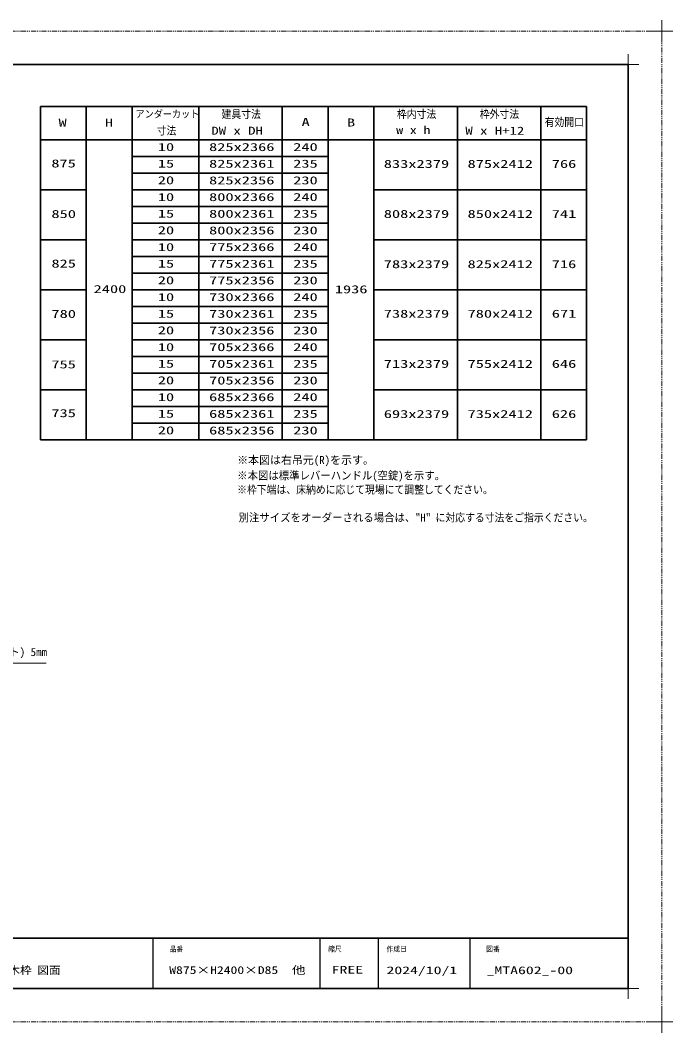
# Model space of a CAD drawing. Units: millimetres, scale not verified. Extents: x -1306 to 1306, y -607 to 607.
# Drawn here: x -382 to 400, y -607 to 607 of the extents above; entities that cross this region are included whole.
import ezdxf
from ezdxf.enums import TextEntityAlignment as Align

# ---------------------------------------------------------------- set-up
doc = ezdxf.new("R2010")
doc.units = ezdxf.units.MM
doc.header["$LTSCALE"] = 5
doc.linetypes.add('USER1', pattern=[2.5, 1.25, -0.25, 0.25, -0.25, 0.25, -0.25])
for name, color, linetype, lineweight in [('0-1_線(黄)', 2, 'Continuous', 15), ('0-3_陰線', 4, 'USER1', 9), ('0-D_線(白)', 7, 'Continuous', 30), ('1-1_寸法線', 3, 'Continuous', 13), ('1-4_DEFPOINTS', 7, 'Continuous', 5), ('1-6_0', 3, 'Continuous', 25), ('1-7_図面枠', 7, 'Continuous', 35), ('1-8_一般', 7, 'Continuous', 5)]:
    doc.layers.add(name, color=color, linetype=linetype, lineweight=lineweight)
doc.styles.add('ＭＳ ゴシック', font='')
doc.styles.get('ＭＳ ゴシック').set_extended_font_data('MS Gothic')

# ---------------------------------------------------------------- blocks, each defined once
blk = doc.blocks.new('グループ-13-1')
at = {"layer": '1-8_一般'}
for p, q in [((62041.6, -14029.5), (62041.6, -13365.5)), ((61709.6, -13697.5), (62373.6, -13697.5))]:
    blk.add_line(p, q, dxfattribs=at)

msp = doc.modelspace()

# ---------------------------------------------------------------- linework, layer by layer
at = {"layer": '0-3_陰線'}
for p, q in [((387.036, 594), (-1292.964, 594)), ((387.036, -594), (387.036, 594)), ((387.036, -594), (-1292.964, -594))]:
    msp.add_line(p, q, dxfattribs=at)
at = {"layer": '0-D_線(白)'}
for p, q in [((-357.964, 504), (-357.964, 104)), ((-357.964, 504), (297.036, 504)), ((-302.964, 504), (-302.964, 104)), ((-247.964, 504), (-247.964, 104)), ((-167.964, 504), (-167.964, 104)), ((-67.964, 504), (-67.964, 104)), ((-12.964, 504), (-12.964, 104)), ((42.036, 504), (42.036, 104)), ((142.036, 504), (142.036, 104)), ((242.036, 504), (242.036, 104)), ((297.036, 504), (297.036, 104)), ((-357.964, 464), (297.036, 464)), ((-247.964, 444), (-12.964, 444)), ((-247.964, 424), (-12.964, 424)), ((-357.964, 404), (-302.964, 404)), ((-247.964, 404), (-12.964, 404)), ((42.036, 404), (297.036, 404)), ((-247.964, 384), (-12.964, 384)), ((-247.964, 364), (-12.964, 364)), ((-357.964, 344), (-302.964, 344)), ((-247.964, 344), (-12.964, 344)), ((42.036, 344), (297.036, 344)), ((-247.964, 324), (-12.964, 324)), ((-247.964, 304), (-12.964, 304)), ((-357.964, 284), (-302.964, 284)), ((-247.964, 284), (-12.964, 284)), ((42.036, 284), (297.036, 284)), ((-247.964, 264), (-12.964, 264)), ((-247.964, 244), (-12.964, 244)), ((-357.964, 224), (-302.964, 224)), ((-247.964, 224), (-12.964, 224)), ((42.036, 224), (297.036, 224)), ((-247.964, 204), (-12.964, 204)), ((-247.964, 184), (-12.964, 184)), ((-357.964, 164), (-302.964, 164)), ((-247.964, 164), (-12.964, 164)), ((42.036, 164), (297.036, 164)), ((-247.964, 144), (-12.964, 144)), ((-247.964, 124), (-12.964, 124)), ((-357.964, 104), (297.036, 104))]:
    msp.add_line(p, q, dxfattribs=at)
at = {"layer": '1-1_寸法線'}
msp.add_lwpolyline([(-351.119, -164), (-606.682, -164), (-682.755, -305.809)], dxfattribs=at)
at = {"layer": '1-4_DEFPOINTS'}
for p, q in [((347.036, 541.55), (347.036, 566.45)), ((334.586, 554), (359.486, 554)), ((347.036, -566.45), (347.036, -541.55)), ((334.586, -554), (359.486, -554))]:
    msp.add_line(p, q, dxfattribs=at)
at = {"layer": '1-6_0', "color": 7}
for p, q in [((-222.964, -494), (-222.964, -554)), ((-22.964, -494), (-22.964, -554)), ((47.036, -494), (47.036, -554)), ((157.036, -494), (157.036, -554))]:
    msp.add_line(p, q, dxfattribs=at)
at = {"layer": '1-7_図面枠'}
msp.add_line((-1252.964, -494), (347.036, -494), dxfattribs=at)
msp.add_lwpolyline([(-1252.964, -554), (347.036, -554), (347.036, 554), (-1252.964, 554)], close=True, dxfattribs=at)

# ---------------------------------------------------------------- block references
at = {"layer": '0-3_陰線', "xscale": 0.04, "yscale": 0.04}
for p in [(-2094.629, 1141.9), (-2094.629, -46.1)]:
    msp.add_blockref('グループ-13-1', p, dxfattribs=at)

# ---------------------------------------------------------------- texts
at = {"layer": '0-1_線(黄)', "style": 'ＭＳ ゴシック'}
for s, height, width, p in [('アンダーカット', 8.659, 0.9, (-243.853, 487.895)), ('建具寸法', 9.604, 0.9, (-140.772, 486.927)), ('枠内寸法', 9.604, 0.9, (69.562, 487.002)), ('枠外寸法', 9.604, 0.9, (168.954, 487.002)), ('W', 9.604, 1.5, (-336.183, 476.91)), ('H', 9.604, 1.5, (-280.645, 476.91)), ('A', 9.604, 1.5, (-44.761, 477.51)), ('B', 9.604, 1.5, (9.681, 476.94)), ('有効開口', 9.604, 0.9, (246.675, 477.449)), ('寸法', 9.604, 0.9, (-218.533, 467.19)), ('DW x DH', 9.621, 1.35, (-152.982, 467.122)), ('w x h', 9.621, 1.25, (68.747, 467.877)), ('W x H+12', 9.621, 1.35, (151.616, 467.122)), ('10', 9.604, 1.5, (-217.184, 447.491)), ('825x2366', 9.604, 1.5, (-155.685, 447.491)), ('240', 9.604, 1.5, (-54.805, 447.532)), ('875', 9.604, 1.5, (-344.86, 427.831)), ('15', 9.604, 1.5, (-217.184, 427.624)), ('825x2361', 9.604, 1.5, (-155.685, 427.491)), ('235', 9.604, 1.5, (-54.805, 427.532)), ('833x2379', 9.604, 1.5, (53.83, 427.277)), ('875x2412', 9.604, 1.5, (154.265, 427.277)), ('766', 9.604, 1.5, (255.257, 427.277)), ('20', 9.604, 1.5, (-217.184, 407.691)), ('825x2356', 9.604, 1.5, (-155.685, 407.491)), ('230', 9.604, 1.5, (-54.805, 407.532)), ('10', 9.604, 1.5, (-217.184, 387.491)), ('800x2366', 9.604, 1.5, (-155.685, 387.491)), ('240', 9.604, 1.5, (-54.805, 387.532)), ('850', 9.604, 1.5, (-344.718, 367.19)), ('15', 9.604, 1.5, (-217.184, 367.624)), ('800x2361', 9.604, 1.5, (-155.685, 367.491)), ('235', 9.604, 1.5, (-54.805, 367.532)), ('808x2379', 9.604, 1.5, (53.83, 367.251)), ('850x2412', 9.604, 1.5, (154.265, 367.251)), ('741', 9.604, 1.5, (255.257, 367.251)), ('20', 9.604, 1.5, (-217.184, 347.691)), ('800x2356', 9.604, 1.5, (-155.685, 347.491)), ('230', 9.604, 1.5, (-54.805, 347.532)), ('10', 9.604, 1.5, (-217.184, 327.491)), ('775x2366', 9.604, 1.5, (-155.685, 327.491)), ('240', 9.604, 1.5, (-54.805, 327.532)), ('825', 9.604, 1.5, (-344.718, 307.738)), ('15', 9.604, 1.5, (-217.184, 307.624)), ('775x2361', 9.604, 1.5, (-155.685, 307.491)), ('235', 9.604, 1.5, (-54.805, 307.532)), ('783x2379', 9.604, 1.5, (53.83, 307.032)), ('825x2412', 9.604, 1.5, (154.265, 307.032)), ('716', 9.604, 1.5, (255.257, 307.032)), ('20', 9.604, 1.5, (-217.184, 287.691)), ('775x2356', 9.604, 1.5, (-155.685, 287.491)), ('230', 9.604, 1.5, (-54.805, 287.532)), ('2400', 9.604, 1.5, (-294.141, 277.141)), ('10', 9.604, 1.5, (-217.184, 267.491)), ('730x2366', 9.604, 1.5, (-155.685, 267.491)), ('240', 9.604, 1.5, (-54.805, 267.532)), ('1936', 9.604, 1.5, (-4.931, 276.859)), ('780', 9.604, 1.5, (-344.718, 247.373)), ('15', 9.604, 1.5, (-217.184, 247.624)), ('730x2361', 9.604, 1.5, (-155.685, 247.491)), ('235', 9.604, 1.5, (-54.805, 247.532)), ('738x2379', 9.604, 1.5, (53.83, 247.553)), ('780x2412', 9.604, 1.5, (154.265, 247.553)), ('671', 9.604, 1.5, (255.257, 247.553)), ('20', 9.604, 1.5, (-217.184, 227.691)), ('730x2356', 9.604, 1.5, (-155.685, 227.491)), ('230', 9.604, 1.5, (-54.805, 227.532)), ('10', 9.604, 1.5, (-217.184, 207.491)), ('705x2366', 9.604, 1.5, (-155.685, 207.491)), ('240', 9.604, 1.5, (-54.805, 207.532)), ('755', 9.604, 1.5, (-344.812, 186.785)), ('15', 9.604, 1.5, (-217.184, 187.624)), ('705x2361', 9.604, 1.5, (-155.685, 187.491)), ('235', 9.604, 1.5, (-54.805, 187.532)), ('713x2379', 9.604, 1.5, (53.83, 187.428)), ('755x2412', 9.604, 1.5, (154.265, 187.428)), ('646', 9.604, 1.5, (255.257, 187.428)), ('20', 9.604, 1.5, (-217.184, 167.691)), ('705x2356', 9.604, 1.5, (-155.685, 167.491)), ('230', 9.604, 1.5, (-54.805, 167.532)), ('10', 9.604, 1.5, (-217.184, 147.491)), ('685x2366', 9.604, 1.5, (-155.685, 147.491)), ('240', 9.604, 1.5, (-54.805, 147.532)), ('735', 9.604, 1.5, (-344.812, 128.286)), ('15', 9.604, 1.5, (-217.184, 127.624)), ('685x2361', 9.604, 1.5, (-155.685, 127.491)), ('235', 9.604, 1.5, (-54.805, 127.532)), ('693x2379', 9.604, 1.5, (53.83, 127.233)), ('735x2412', 9.604, 1.5, (154.265, 127.233)), ('626', 9.604, 1.5, (255.257, 127.233)), ('20', 9.604, 1.5, (-217.184, 107.691)), ('685x2356', 9.604, 1.5, (-155.685, 107.491)), ('230', 9.604, 1.5, (-54.805, 107.532)), ('※本図は標準レバーハンドル(空錠)を示す。', 9.621, 0.95, (-122.004, 53.412)), ('※枠下端は、床納めに応じて現場にて調整してください。', 9.604, 0.9, (-122.004, 36.563)), ('別注サイズをオーダーされる場合は、"H"', 9.621, 0.95, (-120.311, 3.03)), ('に対応する寸法をご指示ください。', 9.604, 0.9, (115.88, 3.03))]:
    msp.add_text(s, height=height, dxfattribs=dict(at, width=width)).set_placement(p, align=Align.BOTTOM_LEFT)
msp.add_text('※本図は右吊元(R)を示す。', height=9.621, dxfattribs=at).set_placement((-122.004, 71.983), align=Align.BOTTOM_LEFT)
at = {"layer": '1-1_寸法線', "style": 'ＭＳ ゴシック'}
msp.add_text('熱処理タペストリーガラス(フロスト) 5mm', height=9.621, dxfattribs=at).set_placement((-599.282, -158.322), align=Align.BOTTOM_LEFT)
at = {"layer": '1-7_図面枠', "style": 'ＭＳ ゴシック'}
for s, height, width, p in [('品番', 6.452, 0.9, (-202.964, -512.073)), ('縮尺', 6.452, 0.9, (-12.964, -512.038)), ('作成日', 6.452, 0.9, (57.036, -511.963)), ('図番', 6.452, 0.9, (176.633, -512.073)), ('ノッポ H2400 W735・755・780・825・850・875 片開きドア スリットガラス 木枠 図面', 9.236, 1.1, (-873.76, -539.776)), ('W875×H2400×D85\u3000他', 9.236, 1.3, (-203.459, -539.518)), ('FREE', 9.238, 1.5, (-8.664, -539.129)), ('2024/10/1', 9.238, 1.5, (57.036, -539.776)), ('_MTA602_-00', 9.238, 1.5, (177.071, -539.776))]:
    msp.add_text(s, height=height, dxfattribs=dict(at, width=width)).set_placement(p, align=Align.BOTTOM_LEFT)

doc.saveas('drawing.dxf')
